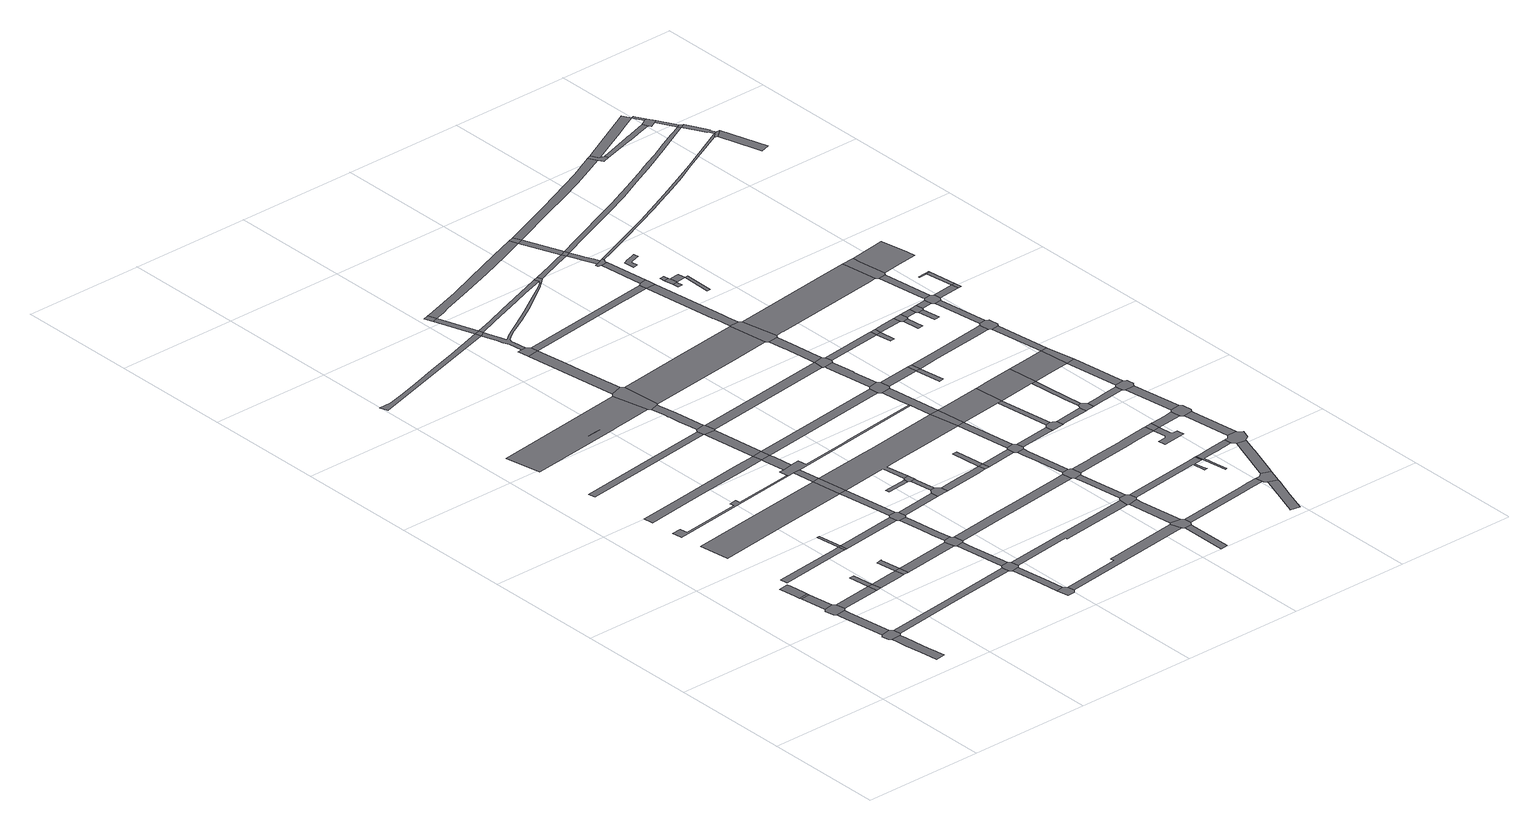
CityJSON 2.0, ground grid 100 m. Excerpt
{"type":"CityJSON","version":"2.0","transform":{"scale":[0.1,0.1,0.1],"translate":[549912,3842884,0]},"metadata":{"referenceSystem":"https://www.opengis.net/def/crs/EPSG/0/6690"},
"CityObjects":{
"road1":{"type":"Road","attributes":{"RoadStructureAttribute.sectionType":"1"},"geometry":[{"type":"MultiSurface","lod":"1","boundaries":[[[0,1,2,3,4,5,6,7,8,9,10]]]}]},
"road2":{"type":"Road","geometry":[{"type":"MultiSurface","lod":"1","boundaries":[[[11,12,13,14,15,5,4,16,17,18]]]}]},
"road3":{"type":"Road","attributes":{"RoadStructureAttribute.sectionType":"1"},"geometry":[{"type":"MultiSurface","lod":"1","boundaries":[[[19,20,21,22,13,12]]]}]},
"road4":{"type":"Road","geometry":[{"type":"MultiSurface","lod":"1","boundaries":[[[23,24,25,26,21,20,27,28]]]}]},
"road5":{"type":"Road","attributes":{"RoadStructureAttribute.sectionType":"1"},"geometry":[{"type":"MultiSurface","lod":"1","boundaries":[[[29,30,24,23]]]}]},
"road6":{"type":"Road","geometry":[{"type":"MultiSurface","lod":"1","boundaries":[[[31,32,30,29]]]}]},
"road7":{"type":"Road","attributes":{"RoadStructureAttribute.sectionType":"1"},"geometry":[{"type":"MultiSurface","lod":"1","boundaries":[[[33,34,35,36,37,38,39,32,31]]]}]},
"road8":{"type":"Road","attributes":{"RoadStructureAttribute.sectionType":"1"},"geometry":[{"type":"MultiSurface","lod":"1","boundaries":[[[40,28,27,41]]]}]},
"road9":{"type":"Road","geometry":[{"type":"MultiSurface","lod":"1","boundaries":[[[42,40,41,43]]]}]},
"road10":{"type":"Road","geometry":[{"type":"MultiSurface","lod":"1","boundaries":[[[44,45,46,40,42]]]}]},
"road11":{"type":"Road","attributes":{"RoadStructureAttribute.sectionType":"1"},"geometry":[{"type":"MultiSurface","lod":"1","boundaries":[[[47,48,49,50,51,52]]]}]},
"road12":{"type":"Road","attributes":{"RoadStructureAttribute.sectionType":"1"},"geometry":[{"type":"MultiSurface","lod":"1","boundaries":[[[53,54,18,17,55,56]]]}]},
"road13":{"type":"Road","attributes":{"RoadStructureAttribute.sectionType":"1"},"geometry":[{"type":"MultiSurface","lod":"1","boundaries":[[[57,58,59,60,42,43,61,62]]]}]},
"road14":{"type":"Road","geometry":[{"type":"MultiSurface","lod":"1","boundaries":[[[63,57,62,64]]]}]},
"road15":{"type":"Road","geometry":[{"type":"MultiSurface","lod":"1","boundaries":[[[65,66,67,68,57,63]]]}]},
"road16":{"type":"Road","geometry":[{"type":"MultiSurface","lod":"1","boundaries":[[[69,47,52,70]]]}]},
"road17":{"type":"Road","geometry":[{"type":"MultiSurface","lod":"1","boundaries":[[[71,72,73,47,69]]]}]},
"road18":{"type":"Road","attributes":{"RoadStructureAttribute.sectionType":"1"},"geometry":[{"type":"MultiSurface","lod":"1","boundaries":[[[74,75,76,77,78,79]]]}]},
"road19":{"type":"Road","attributes":{"RoadStructureAttribute.sectionType":"1"},"geometry":[{"type":"MultiSurface","lod":"1","boundaries":[[[80,81,82,83,84,85,86,87,88,89]]]}]},
"road20":{"type":"Road","attributes":{"RoadStructureAttribute.sectionType":"1"},"geometry":[{"type":"MultiSurface","lod":"1","boundaries":[[[90,91,92,93,94,95,96,97,98,99]]]}]},
"road21":{"type":"Road","attributes":{"RoadStructureAttribute.sectionType":"1"},"geometry":[{"type":"MultiSurface","lod":"1","boundaries":[[[100,63,64,101]]]}]},
"road22":{"type":"Road","attributes":{"RoadStructureAttribute.sectionType":"1"},"geometry":[{"type":"MultiSurface","lod":"1","boundaries":[[[102,103,104,105,106,107]]]}]},
"road23":{"type":"Road","attributes":{"RoadStructureAttribute.sectionType":"1"},"geometry":[{"type":"MultiSurface","lod":"1","boundaries":[[[108,109,69,70,110,111]]]}]},
"road24":{"type":"Road","geometry":[{"type":"MultiSurface","lod":"1","boundaries":[[[112,113,114,115,116,117,118,119]]]}]},
"road25":{"type":"Road","geometry":[{"type":"MultiSurface","lod":"1","boundaries":[[[120,121,122,123,124,125,126,127,128],[129,130,131]]]}]},
"road26":{"type":"Road","attributes":{"RoadStructureAttribute.sectionType":"1"},"geometry":[{"type":"MultiSurface","lod":"1","boundaries":[[[132,133,134,135,136,137,113,112]]]}]},
"road27":{"type":"Road","geometry":[{"type":"MultiSurface","lod":"1","boundaries":[[[138,139,140,141,142,53,56,143,135,134,144,145]]]}]},
"road28":{"type":"Road","attributes":{"RoadStructureAttribute.sectionType":"1"},"geometry":[{"type":"MultiSurface","lod":"1","boundaries":[[[146,147,148,149,140,139]]]}]},
"road29":{"type":"Road","geometry":[{"type":"MultiSurface","lod":"1","boundaries":[[[150,151,152,153,100,101,154,148,147,155,156]]]}]},
"road30":{"type":"Road","attributes":{"RoadStructureAttribute.sectionType":"1"},"geometry":[{"type":"MultiSurface","lod":"1","boundaries":[[[157,158,159,160,161,162,163,164,165,166,167,168]]]}]},
"road31":{"type":"Road","attributes":{"RoadStructureAttribute.sectionType":"1"},"geometry":[{"type":"MultiSurface","lod":"1","boundaries":[[[169,170,171,172,173,174,175,152,151]]]}]},
"road32":{"type":"Road","geometry":[{"type":"MultiSurface","lod":"1","boundaries":[[[176,177,108,111,172,171,178,179,180]]]}]},
"road33":{"type":"Road","attributes":{"RoadStructureAttribute.sectionType":"1"},"geometry":[{"type":"MultiSurface","lod":"1","boundaries":[[[181,182,79,183,177,176]]]}]},
"road34":{"type":"Road","geometry":[{"type":"MultiSurface","lod":"1","boundaries":[[[184,74,79,182]]]}]},
"road35":{"type":"Road","geometry":[{"type":"MultiSurface","lod":"1","boundaries":[[[185,186,74,184]]]}]},
"road36":{"type":"Road","attributes":{"RoadStructureAttribute.sectionType":"1"},"geometry":[{"type":"MultiSurface","lod":"1","boundaries":[[[187,188,189,99,190,191,192,193]]]}]},
"road37":{"type":"Road","geometry":[{"type":"MultiSurface","lod":"1","boundaries":[[[194,90,99,189]]]}]},
"road38":{"type":"Road","attributes":{"RoadStructureAttribute.sectionType":"1"},"geometry":[{"type":"MultiSurface","lod":"1","boundaries":[[[195,196,180,179,197]]]}]},
"road39":{"type":"Road","attributes":{"RoadStructureAttribute.sectionType":"1"},"geometry":[{"type":"MultiSurface","lod":"1","boundaries":[[[198,199,90,194,200,201]]]}]},
"road40":{"type":"Road","geometry":[{"type":"MultiSurface","lod":"1","boundaries":[[[202,203,102,107,198,201,204,205]]]}]},
"road41":{"type":"Road","attributes":{"RoadStructureAttribute.sectionType":"1"},"geometry":[{"type":"MultiSurface","lod":"1","boundaries":[[[206,207,208,209,210,211,212,213,214,215,216,217,218,203,202]]]}]},
"road42":{"type":"Road","geometry":[{"type":"MultiSurface","lod":"1","boundaries":[[[219,220,221,222,223]]]}]},
"road43":{"type":"Road","attributes":{"RoadStructureAttribute.sectionType":"1"},"geometry":[{"type":"MultiSurface","lod":"1","boundaries":[[[224,225,226,119,118,227]]]}]},
"road44":{"type":"Road","geometry":[{"type":"MultiSurface","lod":"1","boundaries":[[[228,229,230,231,122,121,211,210,232,233,234]]]}]},
"road45":{"type":"Road","attributes":{"RoadStructureAttribute.sectionType":"1"},"geometry":[{"type":"MultiSurface","lod":"1","boundaries":[[[235,236,145,144,237,238,239]]]}]},
"road46":{"type":"Road","geometry":[{"type":"MultiSurface","lod":"1","boundaries":[[[240,241,242,243,244,195,197,245,246,247]]]}]},
"road47":{"type":"Road","attributes":{"RoadStructureAttribute.sectionType":"1"},"geometry":[{"type":"MultiSurface","lod":"1","boundaries":[[[248,249,250,251,252,253,254,244,243]]]}]},
"road48":{"type":"Road","geometry":[{"type":"MultiSurface","lod":"1","boundaries":[[[255,256,257,219,223,258,252,251]]]}]},
"road49":{"type":"Road","attributes":{"RoadStructureAttribute.sectionType":"1"},"geometry":[{"type":"MultiSurface","lod":"1","boundaries":[[[259,260,261,262,263,264,265,266,267,231,230]]]}]},
"road50":{"type":"Road","attributes":{"RoadStructureAttribute.sectionType":"1"},"geometry":[{"type":"MultiSurface","lod":"1","boundaries":[[[268,269,270,271,272,156,155,273,274,275,276]]]}]},
"road51":{"type":"Road","geometry":[{"type":"MultiSurface","lod":"1","boundaries":[[[277,278,279,280,281,282,266,265,283]]]}]},
"road52":{"type":"Road","geometry":[{"type":"MultiSurface","lod":"1","boundaries":[[[284,285,286,287]]]}]},
"road53":{"type":"Road","attributes":{"RoadStructureAttribute.sectionType":"1"},"geometry":[{"type":"MultiSurface","lod":"1","boundaries":[[[287,286,157,288]]]}]},
"road54":{"type":"Road","geometry":[{"type":"MultiSurface","lod":"1","boundaries":[[[288,157,168,289]]]}]},
"road55":{"type":"Road","attributes":{"RoadStructureAttribute.sectionType":"1"},"geometry":[{"type":"MultiSurface","lod":"1","boundaries":[[[290,291,292,293,294,295,247,246,296,297,298]]]}]},
"road56":{"type":"Road","geometry":[{"type":"MultiSurface","lod":"1","boundaries":[[[299,300,301,302,303,304,184,182,305,306,307,256,255,308,309,310,311,312,313,314,315]]]}]},
"road57":{"type":"Road","attributes":{"RoadStructureAttribute.sectionType":"1"},"geometry":[{"type":"MultiSurface","lod":"1","boundaries":[[[316,317,318,319,320,321,193,192,322,80,89,186,185,323]]]}]},
"road58":{"type":"Road","attributes":{"RoadStructureAttribute.sectionType":"1"},"geometry":[{"type":"MultiSurface","lod":"1","boundaries":[[[324,325,326,194,189,327,328]]]}]},
"road59":{"type":"Road","geometry":[{"type":"MultiSurface","lod":"1","boundaries":[[[329,290,298,330]]]}]},
"road60":{"type":"Road","attributes":{"RoadStructureAttribute.sectionType":"1"},"geometry":[{"type":"MultiSurface","lod":"1","boundaries":[[[331,205,204,332]]]}]},
"road61":{"type":"Road","attributes":{"RoadStructureAttribute.sectionType":"1"},"geometry":[{"type":"MultiSurface","lod":"1","boundaries":[[[333,334,335,336]]]}]},
"road62":{"type":"Road","attributes":{"RoadStructureAttribute.sectionType":"1"},"geometry":[{"type":"MultiSurface","lod":"1","boundaries":[[[337,338,339,290,329]]]}]},
"road63":{"type":"Road","attributes":{"RoadStructureAttribute.sectionType":"1"},"geometry":[{"type":"MultiSurface","lod":"1","boundaries":[[[340,341,342,343,344,345,346,347,348,349,350,351,289,168,352,353,354,355,356,279,278,357,358,359,360,361,362,363,364,365,366,367,368,369]]]}]},
"road64":{"type":"Road","geometry":[{"type":"MultiSurface","lod":"1","boundaries":[[[370,224,227,334,333,371,372,373]]]}]},
"road65":{"type":"Road","attributes":{"RoadStructureAttribute.sectionType":"1"},"geometry":[{"type":"MultiSurface","lod":"1","boundaries":[[[374,375,376,370,373]]]}]},
"road66":{"type":"Road","attributes":{"RoadStructureAttribute.sectionType":"1"},"geometry":[{"type":"MultiSurface","lod":"1","boundaries":[[[377,378,379,380,288,289,381,382,383,384,385]]]}]},
"road67":{"type":"Road","geometry":[{"type":"MultiSurface","lod":"1","boundaries":[[[386,387,388,234,233,389,390,391]]]}]},
"road68":{"type":"Road","attributes":{"RoadStructureAttribute.sectionType":"1"},"geometry":[{"type":"MultiSurface","lod":"1","boundaries":[[[392,329,330,393]]]}]},
"road69":{"type":"Road","geometry":[{"type":"MultiSurface","lod":"1","boundaries":[[[394,395,396,397,398,235,239,376,375,399,400,401,402]]]}]},
"road70":{"type":"Road","attributes":{"RoadStructureAttribute.sectionType":"1"},"geometry":[{"type":"MultiSurface","lod":"1","boundaries":[[[403,404,405,406,396,395]]]}]},
"road71":{"type":"Road","geometry":[{"type":"MultiSurface","lod":"1","boundaries":[[[407,408,409,410,268,276,411,405,404,412,413]]]}]},
"road72":{"type":"Road","attributes":{"RoadStructureAttribute.sectionType":"1"},"geometry":[{"type":"MultiSurface","lod":"1","boundaries":[[[414,283,265,415,416,417,418,419,420]]]}]},
"road73":{"type":"Road","attributes":{"RoadStructureAttribute.sectionType":"1"},"geometry":[{"type":"MultiSurface","lod":"1","boundaries":[[[421,422,423,424,425,284,287,426,427,428,429,430,431]]]}]},
"road74":{"type":"Road","attributes":{"RoadStructureAttribute.sectionType":"1"},"geometry":[{"type":"MultiSurface","lod":"1","boundaries":[[[432,433,434,435,436,437,409,408]]]}]},
"road75":{"type":"Road","geometry":[{"type":"MultiSurface","lod":"1","boundaries":[[[438,439,440,392,393,441,442,434,433,443,444,445,446]]]}]},
"road76":{"type":"Road","attributes":{"RoadStructureAttribute.sectionType":"1"},"geometry":[{"type":"MultiSurface","lod":"1","boundaries":[[[447,448,315,449,440,439]]]}]},
"road77":{"type":"Road","geometry":[{"type":"MultiSurface","lod":"1","boundaries":[[[450,299,315,448]]]}]},
"road78":{"type":"Road","geometry":[{"type":"MultiSurface","lod":"1","boundaries":[[[451,452,453,454,455,456,316,323,299,450]]]}]},
"road79":{"type":"Road","attributes":{"RoadStructureAttribute.sectionType":"1"},"geometry":[{"type":"MultiSurface","lod":"1","boundaries":[[[457,458,459,372,371,460,461,462,463]]]}]},
"road80":{"type":"Road","geometry":[{"type":"MultiSurface","lod":"1","boundaries":[[[464,377,385,340,369,465,466,467]]]}]},
"road81":{"type":"Road","attributes":{"RoadStructureAttribute.sectionType":"1"},"geometry":[{"type":"MultiSurface","lod":"1","boundaries":[[[468,446,445,469,470,471]]]}]},
"road82":{"type":"Road","geometry":[{"type":"MultiSurface","lod":"1","boundaries":[[[472,473,474,324,328,475,453,452,476,477,478]]]}]},
"road83":{"type":"Road","attributes":{"RoadStructureAttribute.sectionType":"1"},"geometry":[{"type":"MultiSurface","lod":"1","boundaries":[[[479,480,481,402,401,482,483,484,485,486,487]]]}]},
"road84":{"type":"Road","attributes":{"RoadStructureAttribute.sectionType":"1"},"geometry":[{"type":"MultiSurface","lod":"1","boundaries":[[[488,489,490,491,492,493,494,495,496,497,498,499,473,472]]]}]},
"road85":{"type":"Road","geometry":[{"type":"MultiSurface","lod":"1","boundaries":[[[500,501,331,332,502,494,493,503,504,505]]]}]},
"road86":{"type":"Road","geometry":[{"type":"MultiSurface","lod":"1","boundaries":[[[506,507,508,450,448,509,510,511]]]}]},
"road87":{"type":"Road","attributes":{"RoadStructureAttribute.sectionType":"1"},"geometry":[{"type":"MultiSurface","lod":"1","boundaries":[[[512,513,514,515,516,517,518,519,520,521,522,523,524,525,526,331,501]]]}]},
"road88":{"type":"Road","attributes":{"RoadStructureAttribute.sectionType":"1"},"geometry":[{"type":"MultiSurface","lod":"1","boundaries":[[[527,528,529,530,531,532,413,412,533,534,535,536,537]]]}]},
"road89":{"type":"Road","geometry":[{"type":"MultiSurface","lod":"1","boundaries":[[[538,539,540,386,391,541,519,518,542,543,544,545]]]}]},
"road90":{"type":"Road","attributes":{"RoadStructureAttribute.sectionType":"1"},"geometry":[{"type":"MultiSurface","lod":"1","boundaries":[[[546,547,548,549,464,467,550,551,552,553,554]]]}]},
"road91":{"type":"Road","attributes":{"RoadStructureAttribute.sectionType":"1"},"geometry":[{"type":"MultiSurface","lod":"1","boundaries":[[[555,478,477,556]]]}]},
"road92":{"type":"Road","geometry":[{"type":"MultiSurface","lod":"1","boundaries":[[[557,558,559,560,468,471,561,562]]]}]},
"road93":{"type":"Road","attributes":{"RoadStructureAttribute.sectionType":"1"},"geometry":[{"type":"MultiSurface","lod":"1","boundaries":[[[511,510,560,559]]]}]},
"road94":{"type":"Road","attributes":{"RoadStructureAttribute.sectionType":"1"},"geometry":[{"type":"MultiSurface","lod":"1","boundaries":[[[563,564,565,566,567,568,569,570,571,572]]]}]},
"road95":{"type":"Road","attributes":{"RoadStructureAttribute.sectionType":"1"},"geometry":[{"type":"MultiSurface","lod":"1","boundaries":[[[573,574,575,576,420,577,578,579,580,581,582,538,545]]]}]},
"road96":{"type":"Road","geometry":[{"type":"MultiSurface","lod":"1","boundaries":[[[583,584,585,556]]]}]},
"road97":{"type":"Road","geometry":[{"type":"MultiSurface","lod":"1","boundaries":[[[586,587,588,589,414,420,576]]]}]},
"road98":{"type":"Road","geometry":[{"type":"MultiSurface","lod":"1","boundaries":[[[590,555,556,585]]]}]},
"road99":{"type":"Road","geometry":[{"type":"MultiSurface","lod":"1","boundaries":[[[591,479,487,592]]]}]},
"road100":{"type":"Road","geometry":[{"type":"MultiSurface","lod":"1","boundaries":[[[593,421,431,594]]]}]},
"road101":{"type":"Road","attributes":{"RoadStructureAttribute.sectionType":"1"},"geometry":[{"type":"MultiSurface","lod":"1","boundaries":[[[595,596,505,504,597,598]]]}]},
"road102":{"type":"Road","attributes":{"RoadStructureAttribute.sectionType":"1"},"geometry":[{"type":"MultiSurface","lod":"1","boundaries":[[[599,600,562,561,601,602,603]]]}]},
"road103":{"type":"Road","attributes":{"RoadStructureAttribute.sectionType":"1"},"geometry":[{"type":"MultiSurface","lod":"1","boundaries":[[[594,431,546,604]]]}]},
"road104":{"type":"Road","attributes":{"RoadStructureAttribute.sectionType":"1"},"geometry":[{"type":"MultiSurface","lod":"1","boundaries":[[[605,606,589,588]]]}]},
"road105":{"type":"Road","geometry":[{"type":"MultiSurface","lod":"1","boundaries":[[[607,608,609,610,457,463,611,563,572,612,613]]]}]},
"road106":{"type":"Road","geometry":[{"type":"MultiSurface","lod":"1","boundaries":[[[604,546,554,614]]]}]},
"road107":{"type":"Road","attributes":{"RoadStructureAttribute.sectionType":"1"},"geometry":[{"type":"MultiSurface","lod":"1","boundaries":[[[615,616,617,618,619,614,554,620,621,622,623,624,625]]]}]},
"road108":{"type":"Road","geometry":[{"type":"MultiSurface","lod":"1","boundaries":[[[626,627,625,624,628,629,630,631,606,605,632,633,634]]]}]},
"road109":{"type":"Road","geometry":[{"type":"MultiSurface","lod":"1","boundaries":[[[635,636,637,638]]]}]},
"road110":{"type":"Road","geometry":[{"type":"MultiSurface","lod":"1","boundaries":[[[639,640,638,637,641,642]]]}]},
"road111":{"type":"Road","geometry":[{"type":"MultiSurface","lod":"1","boundaries":[[[643,644,640,639]]]}]},
"road112":{"type":"Road","attributes":{"RoadStructureAttribute.sectionType":"1"},"geometry":[{"type":"MultiSurface","lod":"1","boundaries":[[[645,646,647,648,649,591,592,650,651,652,653,654,655,656,657,658,659,660,661,662]]]}]},
"road113":{"type":"Road","geometry":[{"type":"MultiSurface","lod":"1","boundaries":[[[663,664,665,666,506,511,667,668,669,670,671]]]}]},
"road114":{"type":"Road","geometry":[{"type":"MultiSurface","lod":"1","boundaries":[[[672,673,674,675,676,677,678,679,680,537]]]}]},
"road115":{"type":"Road","geometry":[{"type":"MultiSurface","lod":"1","boundaries":[[[681,682,642,641,683,684]]]}]},
"road116":{"type":"Road","geometry":[{"type":"MultiSurface","lod":"1","boundaries":[[[685,684,686,687]]]}]},
"road117":{"type":"Road","geometry":[{"type":"MultiSurface","lod":"1","boundaries":[[[688,689,690,691,692,693,599,603,694,695,696,697,698]]]}]},
"road118":{"type":"Road","geometry":[{"type":"MultiSurface","lod":"1","boundaries":[[[699,700,527,537,680]]]}]},
"road119":{"type":"Road","geometry":[{"type":"MultiSurface","lod":"1","boundaries":[[[701,702,703,704,705,706,707,708,709,710,711]]]}]},
"road120":{"type":"Road","attributes":{"RoadStructureAttribute.sectionType":"1"},"geometry":[{"type":"MultiSurface","lod":"1","boundaries":[[[712,713,714,607,613,715,716,717,718]]]}]},
"road121":{"type":"Road","attributes":{"RoadStructureAttribute.sectionType":"1"},"geometry":[{"type":"MultiSurface","lod":"1","boundaries":[[[719,671,670,720,721,691,690]]]}]},
"road122":{"type":"Road","geometry":[{"type":"MultiSurface","lod":"1","boundaries":[[[722,723,724,725,598]]]}]},
"road123":{"type":"Road","geometry":[{"type":"MultiSurface","lod":"1","boundaries":[[[726,595,598,725]]]}]},
"road124":{"type":"Road","attributes":{"RoadStructureAttribute.sectionType":"1"},"geometry":[{"type":"MultiSurface","lod":"1","boundaries":[[[727,728,729,730,699,680,731,732,733,734]]]}]},
"road125":{"type":"Road","attributes":{"RoadStructureAttribute.sectionType":"1"},"geometry":[{"type":"MultiSurface","lod":"1","boundaries":[[[735,736,737,738,739,698,697,740,741,742,743]]]}]},
"road126":{"type":"Road","attributes":{"RoadStructureAttribute.sectionType":"1"},"geometry":[{"type":"MultiSurface","lod":"1","boundaries":[[[744,745,746,590,585,747,748,749,750,751]]]}]},
"road127":{"type":"Road","geometry":[{"type":"MultiSurface","lod":"1","boundaries":[[[752,753,754,645,662,712,718,755,756,757,758,759]]]}]},
"road128":{"type":"Road","attributes":{"RoadStructureAttribute.sectionType":"1"},"geometry":[{"type":"MultiSurface","lod":"1","boundaries":[[[760,761,726,725,762,763]]]}]},
"road129":{"type":"Road","geometry":[{"type":"MultiSurface","lod":"1","boundaries":[[[764,765,766,767,544,543,768,769,770,771]]]}]},
"road130":{"type":"Road","attributes":{"RoadStructureAttribute.sectionType":"1"},"geometry":[{"type":"MultiSurface","lod":"1","boundaries":[[[772,773,774,775,752,759]]]}]},
"road131":{"type":"Road","attributes":{"RoadStructureAttribute.sectionType":"1"},"geometry":[{"type":"MultiSurface","lod":"1","boundaries":[[[776,777,778,663,671,779,780,781,782]]]}]},
"road132":{"type":"Road","geometry":[{"type":"MultiSurface","lod":"1","boundaries":[[[783,784,785,786,727,734,787,774,773,788,789,790]]]}]},
"road133":{"type":"Road","geometry":[{"type":"MultiSurface","lod":"1","boundaries":[[[791,792,793,794]]]}]},
"road134":{"type":"Road","geometry":[{"type":"MultiSurface","lod":"1","boundaries":[[[795,760,763,794,793,796]]]}]},
"road135":{"type":"Road","attributes":{"RoadStructureAttribute.sectionType":"1"},"geometry":[{"type":"MultiSurface","lod":"1","boundaries":[[[797,798,785,784]]]}]},
"road136":{"type":"Road","geometry":[{"type":"MultiSurface","lod":"1","boundaries":[[[799,800,801,802,735,743,803,798,797,804,805,806,807,808]]]}]},
"road137":{"type":"Road","attributes":{"RoadStructureAttribute.sectionType":"1"},"geometry":[{"type":"MultiSurface","lod":"1","boundaries":[[[809,795,796,810]]]}]},
"road138":{"type":"Road","attributes":{"RoadStructureAttribute.sectionType":"1"},"geometry":[{"type":"MultiSurface","lod":"1","boundaries":[[[811,782,802,801]]]}]},
"road139":{"type":"Road","attributes":{"RoadStructureAttribute.sectionType":"1"},"geometry":[{"type":"MultiSurface","lod":"1","boundaries":[[[812,813,814,815,593,594,816,817,818,819,820]]]}]},
"road140":{"type":"Road","geometry":[{"type":"MultiSurface","lod":"1","boundaries":[[[821,822,823,824,825]]]}]},
"road141":{"type":"Road","geometry":[{"type":"MultiSurface","lod":"1","boundaries":[[[826,776,782,811]]]}]},
"road142":{"type":"Road","geometry":[{"type":"MultiSurface","lod":"1","boundaries":[[[827,809,810,825,824,828]]]}]},
"road143":{"type":"Road","attributes":{"RoadStructureAttribute.sectionType":"1"},"geometry":[{"type":"MultiSurface","lod":"1","boundaries":[[[829,830,776,826]]]}]},
"road144":{"type":"Road","attributes":{"RoadStructureAttribute.sectionType":"1"},"geometry":[{"type":"MultiSurface","lod":"1","boundaries":[[[831,827,828,832]]]}]},
"road145":{"type":"Road","geometry":[{"type":"MultiSurface","lod":"1","boundaries":[[[833,834,835,744,751,836,837,830,829,838,839,840]]]}]},
"road146":{"type":"Road","attributes":{"RoadStructureAttribute.sectionType":"1"},"geometry":[{"type":"MultiSurface","lod":"1","boundaries":[[[841,842,834,833]]]}]},
"road147":{"type":"Road","geometry":[{"type":"MultiSurface","lod":"1","boundaries":[[[843,844,845,846,847,831,832,848,849,842,841,850,851]]]}]},
"road148":{"type":"Road","attributes":{"RoadStructureAttribute.sectionType":"1"},"geometry":[{"type":"MultiSurface","lod":"1","boundaries":[[[852,853,854,844,843]]]}]},
"road149":{"type":"Road","geometry":[{"type":"MultiSurface","lod":"1","boundaries":[[[855,766,765,764,771,853,852,856,857,858,859]]]}]},
"road150":{"type":"Road","attributes":{"RoadStructureAttribute.sectionType":"1"},"geometry":[{"type":"MultiSurface","lod":"1","boundaries":[[[860,861,862,863,864,865,866,867,868,869,870,871,872,873,874,875,876,877,604,614,878,879,880,881,882,883,884,885,886,887,888,889,890,891,892,893,894]]]}]},
"road151":{"type":"Road","attributes":{"RoadStructureAttribute.sectionType":"1"},"geometry":[{"type":"MultiSurface","lod":"1","boundaries":[[[895,851,850,896]]]}]},
"road152":{"type":"Road","attributes":{"RoadStructureAttribute.sectionType":"1"},"geometry":[{"type":"MultiSurface","lod":"1","boundaries":[[[897,898,899,900,901,902,903,626,634,904,905,906,907,908,909,910,911,912,913,914]]]}]},
"road153":{"type":"Road","geometry":[{"type":"MultiSurface","lod":"1","boundaries":[[[915,916,917,918]]]}]},
"road154":{"type":"Road","geometry":[{"type":"MultiSurface","lod":"1","boundaries":[[[919,895,896,920]]]}]},
"road155":{"type":"Road","attributes":{"RoadStructureAttribute.sectionType":"1"},"geometry":[{"type":"MultiSurface","lod":"1","boundaries":[[[921,918,895,919]]]}]},
"road156":{"type":"Road","geometry":[{"type":"MultiSurface","lod":"1","boundaries":[[[922,915,918,921]]]}]},
"road157":{"type":"Road","geometry":[{"type":"MultiSurface","lod":"1","boundaries":[[[923,924,855,859,925,857,856,926,927,928]]]}]},
"road158":{"type":"Road","geometry":[{"type":"MultiSurface","lod":"1","boundaries":[[[929,812,820,930,931,932,933,934]]]}]},
"road159":{"type":"Road","attributes":{"RoadStructureAttribute.sectionType":"1"},"geometry":[{"type":"MultiSurface","lod":"1","boundaries":[[[935,936,937,938,929,934,939,940,941,942,943]]]}]},
"road160":{"type":"Road","attributes":{"RoadStructureAttribute.sectionType":"1"},"geometry":[{"type":"MultiSurface","lod":"1","boundaries":[[[944,945,946,947,948,932,931,949,950,951,952,953]]]}]},
"road161":{"type":"Road","geometry":[{"type":"MultiSurface","lod":"1","boundaries":[[[954,955,944,953,956,957,958]]]}]},
"road162":{"type":"Road","attributes":{"RoadStructureAttribute.sectionType":"1"},"geometry":[{"type":"MultiSurface","lod":"1","boundaries":[[[959,960,961,943,962,963,955,954]]]}]},
"road163":{"type":"Road","attributes":{"RoadStructureAttribute.sectionType":"1"},"geometry":[{"type":"MultiSurface","lod":"1","boundaries":[[[964,958,957,965,860,966]]]}]},
"road164":{"type":"Road","geometry":[{"type":"MultiSurface","lod":"1","boundaries":[[[966,860,894,967]]]}]},
"road165":{"type":"Road","attributes":{"RoadStructureAttribute.sectionType":"1"},"geometry":[{"type":"MultiSurface","lod":"1","boundaries":[[[968,969,970,967,894,971,972,973,897,974]]]}]},
"road166":{"type":"Road","geometry":[{"type":"MultiSurface","lod":"1","boundaries":[[[974,897,914,975,976]]]}]},
"road167":{"type":"Road","attributes":{"RoadStructureAttribute.sectionType":"1"},"geometry":[{"type":"MultiSurface","lod":"1","boundaries":[[[976,975,977,978,979]]]}]}
},
"vertices":[
[718,286,0],[713,321,0],[696,454,0],[685,541,0],[680,590,0],[598,581,0],[605,530,0],[614,453,0],[634,311,0],[653,167,0],[732,177,0],
[688,673,0],[666,690,0],[586,677,0],[570,657,0],[579,597,0],[696,610,0],[698,612,0],[689,671,0],
[617,1069,0],[612,1105,0],[532,1094,0],[536,1060,0],
[596,1224,0],[517,1209,0],[501,1191,0],[511,1111,0],[631,1127,0],[620,1206,0],
[568,1437,0],[489,1426,0],
[566,1457,0],[486,1446,0],
[562,1484,0],[545,1617,0],[542,1643,0],[462,1631,0],[465,1607,0],[481,1484,0],[485,1456,0],
[956,1250,0],[967,1171,0],
[999,1256,0],[1009,1176,0],
[978,1431,0],[957,1429,0],[936,1426,0],
[1160,1801,0],[1131,1797,0],[551,1723,0],[560,1663,0],[1138,1738,0],[1168,1742,0],
[1839,821,0],[1282,749,0],[1289,689,0],[1848,761,0],
[1246,1288,0],[1229,1286,0],[1206,1283,0],[1017,1258,0],[1216,1203,0],[1256,1209,0],
[1291,1294,0],[1301,1214,0],
[1268,1465,0],[1268,1467,0],[1245,1462,0],[1223,1456,0],
[1183,1804,0],[1190,1745,0],
[1157,2006,0],[1147,2004,0],[1137,2003,0],
[1627,2603,0],[997,2521,0],[437,2449,0],[469,2200,0],[1029,2273,0],[1658,2354,0],
[1547,2792,0],[1048,2729,0],[1040,2767,0],[985,2759,0],[990,2724,0],[491,2656,0],[482,2724,0],[403,2714,0],[414,2630,0],[1548,2780,0],
[1540,3151,0],[1343,3125,0],[924,3070,0],[693,3040,0],[386,3001,0],[396,2920,0],[704,2961,0],[934,2992,0],[1354,3046,0],[1552,3071,0],
[1769,1356,0],[1786,1276,0],
[1467,3668,0],[857,3588,0],[318,3517,0],[328,3459,0],[864,3529,0],[1476,3609,0],
[1704,1871,0],[1191,1805,0],[1557,1791,0],[1714,1811,0],
[1984,335,0],[1923,327,0],[1937,223,0],[2000,231,0],[2007,241,0],[2009,244,0],[2018,255,0],[2010,315,0],
[1165,4097,0],[1409,4130,0],[1343,4428,0],[209,4279,0],[263,3978,0],[273,3979,0],[1056,4083,0],[1059,4083,0],[1088,4087,0],[854,4127,0],[926,4138,0],[968,4142,0],
[1966,466,0],[1936,701,0],[1929,753,0],[1869,743,0],[1875,694,0],[1905,466,0],
[1927,843,0],[1917,852,0],[1856,844,0],[1848,833,0],[1847,832,0],[1858,752,0],[1948,774,0],[1938,834,0],
[1869,1213,0],[1861,1271,0],[1802,1262,0],[1808,1207,0],
[1847,1384,0],[1847,1385,0],[1786,1378,0],[1785,1377,0],[1801,1262,0],[1880,1289,0],[1869,1370,0],
[1188,5727,0],[1185,5725,0],[881,5627,0],[615,5547,0],[413,5482,0],[226,5428,0],[103,5393,0],[64,5397,0],[1,5395,0],[20,5328,0],[53,5338,0],[1201,5678,0],
[1832,1497,0],[1797,1764,0],[1793,1802,0],[1732,1796,0],[1737,1756,0],[1758,1597,0],[1771,1496,0],
[1779,1899,0],[1720,1895,0],[1801,1813,0],[1809,1824,0],[1798,1883,0],
[1723,2327,0],[1719,2362,0],[1664,2319,0],
[1686,2611,0],
[1663,2793,0],[1603,2787,0],
[1664,2883,0],[1644,3044,0],[1638,3083,0],[1556,3033,0],[1577,2873,0],[1578,2867,0],[1664,2881,0],
[1627,3161,0],
[2149,1929,0],[2145,1929,0],[2153,1870,0],
[1482,3604,0],[1485,3572,0],[1574,3586,0],[1573,3597,0],
[1560,3709,0],[1485,3690,0],[1582,3609,0],[1569,3698,0],
[1559,3712,0],[1553,3755,0],[1528,3961,0],[1506,4117,0],[1504,4136,0],[1432,4111,0],[1433,4107,0],[1448,3993,0],[1452,3961,0],[1454,3943,0],[1464,3858,0],[1479,3744,0],[1485,3692,0],
[2130,2200,0],[1933,2178,0],[1934,2161,0],[1936,2143,0],[2128,2165,0],
[3132,495,0],[2500,413,0],[2504,380,0],[3161,407,0],
[1484,4477,0],[1475,4483,0],[1467,4490,0],[1366,4457,0],[1510,4142,0],[1514,4143,0],[1490,4472,0],
[3087,983,0],[2511,908,0],[2450,839,0],[2452,822,0],[3084,903,0],
[2237,1952,0],[2224,1964,0],[2215,1971,0],[2215,1973,0],[2175,1971,0],[2224,1879,0],[2257,1883,0],[2248,1942,0],
[2210,2009,0],[2209,2020,0],[2193,2146,0],[2191,2161,0],[2151,2155,0],[2169,2015,0],[2170,2008,0],
[2183,2221,0],[2140,2215,0],[2131,2202,0],[2134,2162,0],
[1451,4608,0],[1449,4621,0],[1447,4639,0],[1410,4913,0],[1409,4923,0],[1405,4953,0],[1365,5259,0],[1265,5240,0],[1365,4461,0],
[3020,1519,0],[2939,1508,0],[2688,1475,0],[2468,1446,0],[2299,1425,0],[2310,1345,0],[2478,1367,0],[2699,1396,0],[3031,1439,0],
[1341,5330,0],[1326,5345,0],[1284,5341,0],[1265,5339,0],[1252,5338,0],[1252,5336,0],[1357,5319,0],
[1100,6137,0],[1053,6122,0],[1076,6050,0],[1123,6066,0],
[1235,5743,0],
[1245,5706,0],
[2648,1996,0],[2575,1986,0],[2535,1980,0],[2468,1971,0],[2340,1954,0],[2287,1947,0],[2294,1888,0],[2591,1927,0],[2656,1936,0],
[2865,2762,0],[2847,2760,0],[2302,2689,0],[2226,2680,0],[2172,2673,0],[1696,2612,0],[1728,2363,0],[2112,2413,0],[2114,2413,0],[2155,2418,0],[2174,2421,0],[2205,2425,0],[2337,2443,0],[2465,2459,0],[2716,2490,0],[2900,2513,0],[2909,2515,0],
[2840,2961,0],[2838,2961,0],[2203,2878,0],[2146,2870,0],[1750,2818,0],[1738,2894,0],[1539,2862,0],[2842,2949,0],
[2776,3312,0],[2763,3311,0],[2234,3241,0],[2244,3164,0],[2784,3234,0],
[2688,2001,0],[2696,1941,0],
[2730,3850,0],[2724,3759,0],
[3240,396,0],[3180,387,0],[3179,1,0],[3240,8,0],
[2662,2248,0],[2642,2247,0],[2622,2244,0],
[1993,5958,0],[1948,5920,0],[1826,5844,0],[1653,5732,0],[1496,5638,0],[1402,5585,0],[1349,5554,0],[1304,5515,0],[1302,5514,0],[1284,5573,0],[1271,5618,0],[1248,5693,0],[1227,5600,0],[1239,5558,0],[1255,5503,0],[1256,5500,0],[1271,5453,0],[1312,5456,0],[1310,5479,0],[1317,5501,0],[1317,5504,0],[1340,5522,0],[1397,5562,0],[1494,5618,0],[1546,5646,0],[1715,5748,0],[1797,5804,0],[1871,5852,0],[1953,5908,0],[2005,5951,0],
[3145,510,0],[3260,421,0],[3252,479,0],[3234,498,0],
[3187,859,0],[3180,912,0],[3098,892,0],
[1995,6015,0],[1890,5977,0],[1554,5856,0],[1385,5794,0],[1407,5767,0],[1562,5824,0],[1706,5875,0],[1823,5916,0],[2008,5981,0],
[2609,4617,0],[2038,4543,0],[2009,4539,0],[2355,4252,0],[2654,4292,0],[2655,4292,0],
[2954,2036,0],[2961,1976,0],
[3178,1005,0],[3167,1014,0],[3107,1007,0],[3098,996,0],[3096,994,0],[3188,924,0],[3190,926,0],[3197,936,0],[3189,996,0],
[3120,1371,0],[3112,1432,0],[3052,1422,0],[3060,1364,0],
[3108,1541,0],[3097,1549,0],[3037,1539,0],[3029,1529,0],[3051,1423,0],[3131,1452,0],[3120,1532,0],
[2506,5467,0],[1388,5262,0],[1427,5268,0],[2308,5381,0],[2314,5382,0],[2374,5390,0],[2515,5408,0],
[2222,6543,0],[2003,6460,0],[1687,6340,0],[1452,6250,0],[1163,6157,0],[1212,6095,0],[1272,6119,0],[1540,6208,0],[1804,6303,0],[2056,6398,0],[2247,6476,0],
[3048,1921,0],[3043,1967,0],[2982,1958,0],[2988,1913,0],[3008,1760,0],[3019,1680,0],
[3040,2058,0],[3029,2067,0],[2969,2058,0],[2970,1968,0],[2971,1967,0],[3051,1977,0],[3051,1979,0],[3060,1989,0],[3050,2050,0],
[2976,2472,0],[2969,2524,0],[2916,2463,0],
[2945,2772,0],
[2891,3203,0],[2889,3227,0],[2809,3217,0],[2812,3193,0],[2829,3050,0],[2840,2963,0],
[4006,579,0],[3931,570,0],[3844,557,0],[3749,484,0],[3932,509,0],[3999,516,0],[4013,517,0],
[2034,6029,0],[2039,5984,0],[2045,5991,0],[2047,5993,0],
[3363,2091,0],[3217,2010,0],[3340,2027,0],[3371,2031,0],
[2874,3346,0],[2794,3333,0],[2777,3313,0],[2787,3232,0],[2906,3249,0],[2907,3250,0],[2896,3329,0],
[3884,1087,0],[3815,1078,0],[3221,1000,0],[3805,1016,0],[3819,908,0],[3841,911,0],[3831,935,0],[3820,1018,0],[3891,1027,0],
[2847,3562,0],[2846,3565,0],[2840,3617,0],[2824,3746,0],[2822,3759,0],[2822,3763,0],[2743,3751,0],[2744,3741,0],[2744,3737,0],[2745,3735,0],[2764,3575,0],[2767,3555,0],
[2824,3851,0],[2809,3865,0],[2734,3755,0],[2837,3786,0],[2838,3787,0],[2829,3847,0],
[3349,2826,0],[2965,2775,0],[2957,2774,0],[3311,2568,0],[3329,2571,0],[3372,2576,0],
[2808,3870,0],[2808,3872,0],[2807,3880,0],[2797,3961,0],[2796,3974,0],[2775,4147,0],[2758,4284,0],[2678,4275,0],[2695,4141,0],[2696,4137,0],[2700,4103,0],[2711,4015,0],[2716,3973,0],[2728,3871,0],[2729,3861,0],
[3891,1632,0],[3872,1630,0],[3640,1600,0],[3605,1595,0],[3320,1558,0],[3307,1556,0],[3330,1479,0],[3600,1515,0],[3749,1534,0],[3881,1552,0],[3902,1554,0],
[2615,4625,0],[2614,4624,0],[2610,4619,0],[2677,4276,0],[2759,4286,0],[2774,4308,0],[2717,4609,0],[2694,4625,0],
[2369,6157,0],[2301,6131,0],[2292,6127,0],[2199,6089,0],[2309,6091,0],[2313,6092,0],[2315,6093,0],[2352,6106,0],[2389,6119,0],
[3181,3366,0],[3191,3287,0],
[3453,2116,0],[3449,2117,0],[3431,2126,0],[3386,2118,0],[3482,2045,0],[3475,2106,0],
[4040,487,0],[4021,430,0],[3935,174,0],[3905,93,0],[3904,88,0],[3983,74,0],[3984,76,0],[4044,254,0],[4107,434,0],[4116,461,0],
[2694,4630,0],[2682,4726,0],[2676,4772,0],[2598,5411,0],[2517,5398,0],[2591,4786,0],[2593,4779,0],[2597,4760,0],[2599,4755,0],[2599,4754,0],
[3220,3070,0],[3259,3075,0],[3231,3292,0],
[2595,5438,0],[2591,5466,0],[2587,5497,0],[2527,5490,0],
[3221,3371,0],
[3896,1088,0],[3902,1028,0],
[2269,6560,0],[2293,6494,0],
[3307,3908,0],[3287,3905,0],[2838,3788,0],[3314,3849,0],
[3718,2138,0],[3495,2108,0],[3502,2048,0],[3623,2064,0],[3726,2077,0],
[2416,6175,0],
[2543,5861,0],[2484,5854,0],
[4080,608,0],[4062,594,0],[4050,585,0],[4037,583,0],[4021,509,0],[4126,488,0],[4158,582,0],
[2428,6137,0],
[2518,5923,0],[2503,5960,0],[2474,6028,0],[2459,6063,0],[2434,6124,0],[2393,6108,0],[2417,6050,0],[2432,6010,0],[2473,5908,0],[2478,5893,0],[2522,5911,0],
[2548,5921,0],[2537,5917,0],[2463,5887,0],[2453,5883,0],[2461,5864,0],[2473,5859,0],[2540,5883,0],[2546,5893,0],[2552,5902,0],
[2697,5273,0],[2734,5275,0],[2729,5325,0],[2694,5323,0],
[2721,5408,0],[2681,5402,0],[2736,5330,0],[2728,5395,0],
[2713,5450,0],[2678,5447,0],
[4197,1127,0],[4148,1121,0],[4074,1111,0],[3993,1100,0],[3926,1092,0],[3931,815,0],[3946,817,0],[3932,916,0],[3917,1030,0],[3926,1031,0],[3936,1032,0],[3954,1035,0],[3972,1037,0],[4028,1044,0],[4070,1049,0],[4120,1056,0],[4170,1063,0],[4202,1067,0],
[3705,2871,0],[3531,2849,0],[3485,2843,0],[3385,2830,0],[3515,2595,0],[3669,2614,0],[3686,2617,0],[3688,2617,0],[3729,2622,0],
[3915,1445,0],[3901,1428,0],[3833,1419,0],[3841,1360,0],[4035,1384,0],[4027,1443,0],[3996,1440,0],[3975,1453,0],[3961,1562,0],
[2813,5406,0],[2791,5403,0],[2799,5339,0],[2820,5342,0],
[2847,5347,0],[2815,5097,0],[2842,5097,0],
[3784,2168,0],[3772,2180,0],[3770,2182,0],[3734,2172,0],[3735,2163,0],[3735,2161,0],[3752,2081,0],[3781,2084,0],[3791,2086,0],[3811,2089,0],[3803,2149,0],
[3958,1642,0],[3920,1636,0],
[2672,5792,0],[2632,5777,0],[2632,5744,0],[2640,5689,0],[2680,5695,0],[2672,5745,0],[2687,5755,0],[2739,5773,0],[2764,5783,0],[2756,5821,0],[2727,5810,0],
[4228,1035,0],[4182,902,0],[4085,622,0],[4162,596,0],[4258,876,0],[4264,895,0],[4307,1021,0],
[3742,2483,0],[3702,2479,0],[3719,2306,0],
[3331,3721,0],[3350,3724,0],[3370,3726,0],[3354,3855,0],
[3353,3913,0],
[4169,1669,0],[4093,1658,0],[3976,1644,0],[3963,1643,0],[3973,1563,0],[3989,1565,0],[4086,1578,0],[4179,1590,0],
[4102,2189,0],[4028,2179,0],[3948,2169,0],[3915,2164,0],[3805,2149,0],[3916,2103,0],[3945,2106,0],[4038,2119,0],[4109,2127,0],
[3946,3466,0],[3902,3460,0],[3417,3397,0],[3427,3318,0],[3828,3370,0],[3903,3380,0],[3905,3380,0],[3955,3388,0],
[4256,1164,0],[4230,1131,0],[4212,1129,0],[4311,1033,0],[4348,1051,0],[4377,1132,0],[4357,1140,0],[4338,1163,0],
[3553,3940,0],[3440,3925,0],[3360,3856,0],[3561,3881,0],
[3784,4733,0],[3784,4734,0],[3782,4748,0],[3495,4711,0],[2835,4316,0],[2849,4317,0],[3760,4438,0],[3822,4446,0],
[4291,1521,0],[4283,1582,0],[4203,1570,0],[4209,1521,0],
[4037,2913,0],[4027,2912,0],[3908,2896,0],[3758,2626,0],[3910,2645,0],[4041,2661,0],[4061,2664,0],
[4290,1684,0],[4269,1700,0],[4187,1690,0],[4171,1670,0],[4181,1588,0],[4300,1604,0],[4301,1605,0],[4291,1683,0],
[3593,3723,0],[3638,3729,0],[3621,3868,0],[3576,3863,0],
[3625,3949,0],[3633,3890,0],
[4213,2116,0],[4132,2113,0],
[4223,2205,0],[4221,2207,0],[4200,2221,0],[4120,2209,0],[4111,2126,0],[4212,2121,0],[4229,2143,0],[4230,2143,0],[4231,2143,0],[4226,2204,0],
[3718,3961,0],[3725,3902,0],
[4140,2675,0],
[3394,7041,0],[3180,6937,0],[2715,6740,0],[2384,6607,0],[2698,6657,0],[2912,6742,0],[3106,6826,0],[3281,6905,0],[3427,6974,0],
[3760,3739,0],[3784,3742,0],[3806,3744,0],[3787,3894,0],[3741,3890,0],
[4096,2921,0],
[3792,3971,0],[3800,3911,0],
[4037,3375,0],[3978,3369,0],
[3882,3983,0],[3889,3922,0],
[4022,3496,0],[3963,3487,0],[3948,3466,0],[3957,3386,0],[3978,3371,0],[4039,3377,0],[4055,3400,0],[4044,3479,0],
[3968,3913,0],[3911,3904,0],
[3958,4015,0],[3900,4006,0],[3898,4004,0],[3897,4003,0],[3884,3985,0],[3898,3914,0],[3899,3913,0],[3987,3937,0],[3981,3998,0],
[3906,4437,0],[3845,4429,0],[3897,4023,0],
[3889,4762,0],[3921,4460,0],[3890,4690,0],[3885,4690,0],[3890,4691,0],
[4163,6956,0],[4096,6923,0],[4056,6904,0],[3926,6842,0],[3784,6770,0],[3768,6763,0],[3613,6689,0],[3571,6669,0],[3409,6592,0],[3266,6529,0],[3259,6526,0],[3252,6523,0],[3110,6461,0],[3035,6428,0],[2811,6336,0],[2797,6330,0],[2562,6234,0],[2421,6177,0],[2436,6140,0],[2652,6229,0],[2884,6327,0],[3071,6401,0],[3115,6419,0],[3125,6424,0],[3230,6468,0],[3275,6489,0],[3394,6547,0],[3543,6615,0],[3620,6651,0],[3763,6721,0],[3797,6738,0],[3869,6774,0],[4080,6882,0],[4123,6904,0],[4177,6931,0],
[4167,4021,0],[4174,3962,0],
[4301,6715,0],[4288,6709,0],[4283,6706,0],[3872,6499,0],[3676,6405,0],[3473,6309,0],[3107,6145,0],[2555,5904,0],[2652,5941,0],[2846,6018,0],[3091,6120,0],[3276,6200,0],[3396,6254,0],[3557,6329,0],[3668,6381,0],[3716,6404,0],[3872,6483,0],[4261,6675,0],
[4136,4268,0],[4067,4260,0],[4068,4249,0],[4137,4257,0],
[4199,4025,0],[4206,3966,0],
[4169,4260,0],
[4170,4272,0],
[4195,4807,0],[4093,4791,0],[4015,4708,0],[4055,4479,0],[4241,4505,0],[4234,4575,0],
[3432,7059,0],[3456,6935,0],[3514,6953,0],[3505,6986,0],[3468,6992,0],[3464,6992,0],
[3962,7330,0],[3941,7319,0],[3758,7225,0],[3449,7067,0],[3513,7017,0],[3646,7084,0],[3794,7158,0],[3865,7194,0],[3999,7259,0],
[3995,7146,0],[3850,7098,0],[3844,7097,0],[3807,7085,0],[3787,7078,0],[3760,7026,0],[3802,7038,0],[3882,7062,0],[3896,7066,0],[4014,7101,0],
[4067,7185,0],[4046,7174,0],[4027,7080,0],[4082,7111,0],[4103,7122,0],
[4038,7238,0],[4036,7242,0],[4021,7270,0],[4015,7231,0],[4017,7227,0],
[4166,7002,0],[4145,6991,0],[4185,6967,0],
[4214,6951,0],
[4299,6769,0],[4307,6773,0],[4251,6883,0],[4231,6826,0],[4267,6758,0],[4276,6762,0],[4320,6724,0],
[4285,6666,0],[4351,6721,0],
[4375,6356,0],[4389,6309,0],[4466,6331,0]
]}
